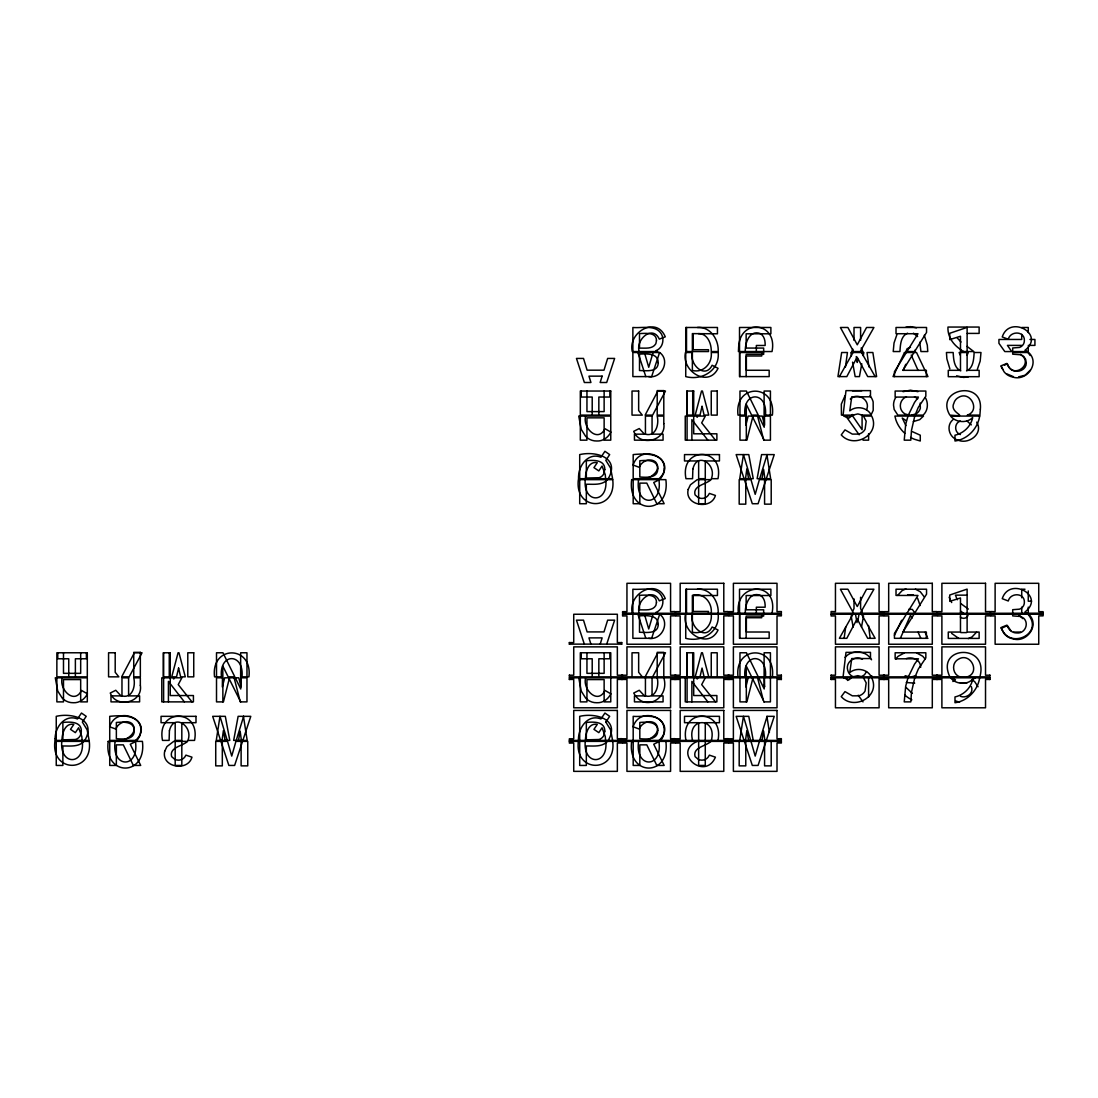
<?xml version="1.0" encoding="UTF-8"?>
<svg xmlns="http://www.w3.org/2000/svg" width="1098" height="1098" viewBox="0 0 1098 1098"><rect width="100%" height="100%" fill="white"/><g stroke="black" fill="none" stroke-linecap="round" stroke-linejoin="round"><path stroke-width="1.5" d="M578.481 740.409C577.822 728.509 587.608 713.631 600.935 718.957L604.929 713.041L609.664 716.335L605.835 722.1L610.584 729.786L612.602 740.409M612.725 741.37C616.692 773.294 574.391 773.308 578.358 741.37M631.652 741.37C627.095 776.945 670.425 776.945 665.868 741.37M738.021 676.848C734.082 644.924 776.313 644.924 772.374 676.848M632.27 613.288C627.685 593.867 656.563 577.342 665.278 598.575L659.322 600.853C652.583 586.167 635.481 601.279 639.16 613.288M738.405 613.288C734.274 582.338 778.743 580.128 772.018 613.288M718.188 614.249C719.89 632.064 701.91 642.673 685.742 638.322L685.742 614.249M82.336 741.37C84.834 765.759 59.457 765.567 61.79 741.37M605.808 479.648C608.292 504.023 582.914 503.845 585.248 479.648M605.808 741.37C608.292 765.759 582.914 765.567 585.248 741.37M61.982 740.409C61.927 733.684 65.043 722.566 73.813 724.405L70.492 729.346L75.364 732.64L78.617 727.768L81.815 736.47L82.144 740.409M115.125 741.37C111.159 768.751 139.556 768.971 135.438 741.37M221.439 676.848C218.996 652.445 244.305 652.679 241.999 676.848M585.454 478.687C585.385 471.962 588.501 460.831 597.271 462.67L593.949 467.624L598.822 470.918L602.075 466.032L605.273 474.748L605.602 478.687M585.454 740.409C585.385 733.684 588.501 722.566 597.271 724.405L593.949 729.346L598.822 732.64L602.075 727.768L605.273 736.47L605.602 740.409M638.583 479.648C634.617 507.015 663.014 507.235 658.896 479.648M638.583 741.37C634.617 768.751 663.014 768.971 658.896 741.37M744.911 415.113C742.454 390.723 767.763 390.943 765.457 415.113M744.911 676.848C742.454 652.445 767.763 652.679 765.457 676.848M745.336 351.552C744.76 343.331 749.509 329.551 760.173 333.545C764.414 335.892 765.32 341.025 765.141 345.472L756.344 345.472L756.344 351.552M745.336 613.288C744.76 605.067 749.509 591.273 760.173 595.281C764.414 597.628 765.32 602.747 765.141 607.208L756.344 607.208L756.344 613.288M639.16 351.552C635.481 339.543 652.583 324.432 659.322 339.131L665.278 336.839C656.563 315.62 627.685 332.131 632.27 351.552L657.757 351.552L655.877 350.701C662.437 348.313 664.578 340.147 661.545 334.231C655.808 324.281 642.097 328.371 632.873 327.478L632.873 351.552M711.257 614.249C712.465 625.009 703.516 635.001 692.371 632.187L692.371 614.249C688.995 625.695 704.971 641.493 712.149 626.985L718.051 630.046C708.526 650.002 681.172 632.887 685.481 614.249M843.086 415.113L845.995 390.627L870.481 390.627L870.481 396.803L851.746 396.803L849.783 410.83C856.33 405.395 867.489 407.276 871.249 415.113L861.381 415.085M843.086 676.848L845.995 652.363L870.481 652.363L870.481 658.539L851.746 658.539L849.783 672.566C856.33 667.131 867.489 668.998 871.249 676.848M222.057 740.409L223.388 730.609L225.131 740.409M745.515 478.687L746.846 468.887L748.589 478.687M745.515 740.409L746.846 730.609L748.589 740.409M845.446 366.965L847.45 352.513L841.658 352.513L837.939 376.6L846.805 376.6L857.126 357.125L867.708 376.6L876.602 376.6L872.869 352.513L867.036 352.513L868.93 366.965M844.115 638.322L845.68 627.082M739.736 740.409L743.442 716.335L750.703 740.409M857.799 359.156L857.277 362.491L856.248 356.562M866.528 409.883C870.989 400.111 857.524 391.78 850.305 399.027M238.486 740.409L240.16 731.144L241.382 740.409M761.943 478.687L763.618 469.409L764.839 478.687M761.943 740.409L763.618 731.144L764.839 740.409M861.793 363.754L859.446 376.6L855.164 376.6L852.57 362.148M863.261 355.725L863.838 352.513L850.84 352.513L851.417 355.725M861.505 627.082L863.55 615.854M857.799 620.892L859.02 614.249M979.677 677.809C977.755 690.244 967.64 701.046 954.986 702.734L954.986 696.942C963.605 695.034 970.975 688.048 972.677 679.291C966.816 685.289 955.658 684.329 950.58 677.809M979.896 676.848C989.284 643.154 935.071 645.487 949.852 676.848M229.523 677.809L223.429 701.883L216.512 701.883L216.512 677.809L222.867 677.809L222.867 701.883M752.981 416.073L746.887 440.161L739.97 440.161L739.97 416.073L746.324 416.073L746.324 440.161M700.002 676.848L702.047 668.064L704.106 676.848M752.981 677.809L746.887 701.883L739.97 701.883L739.97 677.809M695.199 676.848L701.526 652.775L702.432 652.775L708.759 676.848M748.163 677.809L745.789 686.909L745.94 677.809M236.235 740.409L243.632 716.335M759.692 478.687L767.09 454.599M759.391 741.37L755.204 756.083L750.991 741.37M759.692 740.409L767.09 716.335L774.241 716.335L766.322 740.409M653.077 352.513L648.726 367.267L644.444 352.513M600.153 644.238L602.129 637.883L588.967 637.883L590.93 644.238M653.077 614.249L648.726 628.989L644.444 614.249M242.548 741.37L234.615 765.443L228.864 765.443L220.931 741.37M242.864 740.409L250.783 716.335L238.129 716.335L233.668 740.409L247.187 740.409L243.454 716.335M659.582 352.513L651.636 376.6L632.873 376.6L632.873 352.513L659.692 352.513C670.645 360.569 661.82 378.961 648.657 376.6M606.686 644.238L614.633 620.164L607.647 620.164L603.982 631.913L587.128 631.913L583.505 620.164L576.464 620.164L584.369 644.238M766.006 479.648L758.073 503.721L752.322 503.721L744.389 479.648M766.322 478.687L774.241 454.599L761.587 454.599L757.126 478.687L770.645 478.687L766.912 454.599M766.006 741.37L758.073 765.443L752.322 765.443L744.389 741.37M914.758 416.073L911.477 430.471L910.818 440.161L904.23 440.161L905.685 424.446L907.977 416.073M915.073 415.113L918.299 407.385L925.834 396.2L925.834 391.039L895.145 391.039L895.145 397.078L918.395 397.078L914.524 402.431L908.362 415.113M914.758 677.809L911.477 692.207L910.818 701.883L904.23 701.883L905.685 686.168L907.977 677.809M915.073 676.848L918.299 669.121L925.834 657.922L925.834 652.775L895.145 652.775L895.145 658.8L918.395 658.8L914.524 664.166L908.362 676.848M896.86 334.78L894.033 342.974L893.223 351.552L899.948 351.552C900.374 345.088 900.607 336.098 907.607 333.188M977.357 369.285L980.185 361.091L980.981 352.513L974.146 352.513C973.706 358.964 973.501 367.926 966.542 370.891M903.064 370.438L905.781 364.289M900.346 638.322L910.53 615.251L911.903 618.325M852.871 349.178L851.746 351.552L862.863 351.552L861.175 347.997M852.871 610.913L854.011 608.539L854.011 598.877M894.458 635.317L901.636 620.26M645.13 676.848L657.853 652.775L665.498 652.775L652.624 676.848M697.848 677.809L697.216 678.989L696.269 677.809M705.328 677.809L701.691 684.617L715.457 701.883M839.394 376.6L853.022 352.513M853.571 351.552L840.409 327.478L847.889 327.478L857.264 344.841L866.555 327.478L873.912 327.478L860.585 350.838L860.983 351.552M853.022 614.249L839.394 638.322L846.805 638.322L857.126 618.86L867.708 638.322L875.147 638.322L861.532 614.249M853.571 613.288L840.409 589.214L847.889 589.214L857.264 606.563L866.555 589.214L873.912 589.214L860.585 612.574L860.983 613.288M845.062 395.664L841.329 404.078L841.439 415.113L853.777 415.113L852.24 414.509M906.33 352.513L894.445 371.714L894.445 376.6M906.934 351.552L917.983 333.723L896.023 333.723L896.023 327.478L926.547 327.478L926.547 332.419L914.607 351.552M906.33 614.249L894.445 633.45L894.445 638.322L927.961 638.322M906.934 613.288L917.983 595.445L896.023 595.445L896.023 589.214L926.547 589.214L926.547 594.155L914.607 613.288M914.016 352.513L902.913 370.314L926.369 370.314L926.369 376.6M914.016 614.249L902.913 632.05L926.369 632.05L926.369 638.322M866.528 671.619L864.51 674.762L861.216 676.848M605.835 722.086L607.372 719.794M967.036 355.285L968.299 352.513L959.117 352.513L960.352 355.285M968.052 615.498C966.83 618.49 962.617 619.327 960.352 617.007M897.629 595.404L902.158 590.587L905.905 588.926M976.589 632.119L972.046 636.936L968.285 638.611M84.779 740.409C96.857 719.698 73.031 712.437 56.245 716.335L56.245 740.409M608.237 478.687C620.315 457.962 596.489 450.715 579.703 454.599L579.703 478.687M608.237 740.409C620.315 719.698 596.489 712.437 579.703 716.335L579.703 740.409M870.975 415.113L873.212 410.323L873.157 401.95A15.619 15.619 0 0 0 869.959 395.802M870.975 676.848L871.785 675.737M1030.171 370.259L1025.12 375.228L1018.601 376.861M952.858 419.793C946.352 425.063 948.603 435.988 955.974 439.282M975.367 677.837L971.812 679.854L974.585 681.529L978.057 686.744M845.062 657.386C850.017 651.457 859.089 650.524 865.732 654.037A15.619 15.619 0 0 1 871.551 659.788M136.056 741.37L130.278 744.238L140.709 765.443L133.366 765.443L123.319 744.856L116.361 744.856L116.361 765.443L109.731 765.443L109.731 741.37M659.527 479.648L653.735 482.502L664.166 503.721L656.824 503.721L646.791 483.12L639.818 483.12L639.818 503.721L633.189 503.721L633.189 479.648M659.527 741.37L653.735 744.238L664.166 765.443L656.824 765.443L646.791 744.856L639.818 744.856L639.818 765.443L633.189 765.443L633.189 741.37M660.571 740.409C664.715 736.031 665.182 729.086 662.918 723.678C657.318 712.918 642.755 717.227 633.189 716.335L633.189 740.409M83.997 741.37C78.658 747.23 69.943 745.858 62.874 745.981L62.874 765.443L56.245 765.443L56.245 741.37M607.455 479.648C602.116 485.508 593.414 484.122 586.332 484.245L586.332 503.721L579.703 503.721L579.703 479.648M607.455 741.37C602.116 747.23 593.414 745.858 586.332 745.981L586.332 765.443L579.703 765.443L579.703 741.37M851.472 416.073L848.905 418.132L843.676 416.073L852.707 416.073L862.081 429.702L862.081 416.073L871.688 416.073C880.884 434.492 854.024 449.411 841.26 434.904L844.98 429.881L852.336 434.108L858.814 434.094A9.964 9.964 0 0 0 865.087 429.277L866.198 421.165L863.467 416.073M851.472 677.809L848.905 679.868L843.676 677.809M135.672 740.409C155.504 721.578 117.184 703.118 109.649 726.794L115.757 729.031C118.159 722.841 126.448 719.245 132.021 723.596C138.472 730.939 129.358 738.391 122.482 740.409M659.129 478.687C678.962 459.842 640.642 441.396 633.121 465.058L639.214 467.309C641.616 461.105 649.906 457.509 655.479 461.86C661.929 469.203 652.816 476.669 645.94 478.687M659.129 740.409C678.962 721.578 640.642 703.118 633.121 726.794L639.214 729.031C641.616 722.841 649.906 719.245 655.479 723.596C661.929 730.939 652.816 738.391 645.94 740.409M711.051 741.37C706.028 746.228 692.495 747.216 695.089 756.646L698.767 759.747L701.595 760.145A8.015 8.015 0 0 0 708.237 757.057L709.377 755.136L715.416 757.167C705.04 781.392 671.674 752.912 697.203 741.37M952.858 681.515L955.493 679.813L951.98 677.823M960.338 421.056C954.052 422.991 954.162 432.694 960.421 434.561M906.44 396.803C901.856 398.45 899.427 403.542 900.607 408.181A9.333 9.333 0 0 0 905.123 413.973L909.295 415.113M1004.45 365.195L1007.401 363.863C1012.356 379.935 1035.043 364.138 1020.522 354.352M852.817 415.113L857.854 413.919L862.287 415.113M852.817 676.848L857.854 675.654L862.287 676.848M915.801 675.695L911.615 676.848M967.311 676.848C980.843 672.484 970.303 651.69 958.362 659.267A9.1 9.1 0 0 0 953.874 665.017C952.735 669.766 955.013 675.339 959.872 676.848M903.036 391.67L910.462 390.202L917.955 391.67M904.395 652.912L898.274 656.22A14.068 14.068 0 0 0 895.707 659.239M910.475 347.297L907.14 348.697L905.891 351.552L915.087 351.552L914.84 350.235M908.636 609.376L912.314 609.376L915.087 613.288M1020.509 632.05L1013.66 632.132M906.44 658.539C912.658 656.275 920.851 660.131 920.659 667.364M960.338 682.791L967.05 682.791M907.607 594.924L913.426 594.938M966.542 632.613L960.75 632.585M913.33 421.591L919.699 419.656L923.5 416.073L894.897 416.073L895.858 419.848A32.267 32.267 0 0 0 904.821 433.312M914.703 683.148L906.303 682.503M852.419 390.819L861.82 390.723M905.905 327.19L910.475 326.641L916.487 327.808M968.285 376.875L963.687 377.438L956.591 375.873M911.615 415.113L915.801 413.973A9.292 9.292 0 0 0 920.344 408.181L920.179 403.048M648.657 638.322C661.82 640.683 670.645 622.292 659.692 614.249L651.636 638.322L632.873 638.322L632.873 614.249M1021.73 327.492L1028.263 327.492L1028.263 332.625M967.283 333.408L979.128 333.408L979.128 327.053L947.972 327.053C947.368 336.812 953.544 345.321 961.656 350.138M1029.924 339.46L1034.92 339.46L1034.92 345.39L1028.263 345.39M1021.73 345.39L1007.456 345.39L1011.711 351.58L1004.807 351.58L998.933 343.317L998.933 339.46L1021.73 339.46L1021.73 334.327M692.371 352.513L685.481 352.513C681.172 371.165 708.526 388.28 718.051 368.31L712.149 365.263C704.971 379.757 688.995 363.973 692.371 352.513L692.371 370.451C703.516 373.279 712.465 363.287 711.257 352.513L718.188 352.513C719.89 370.342 701.91 380.951 685.742 376.6L685.742 352.513M862.987 440.161L868.6 440.161L868.6 433.737M1024.997 589.228L1021.73 589.228L1021.73 597.779M967.283 595.143L955.452 595.143L957.278 599.769M1031.585 601.196L1028.263 601.196L1028.263 590.93M622.593 613.164L674.941 613.288L674.941 611.545L670.576 611.655L670.576 583.299L626.944 583.299L626.944 611.655L622.593 611.655L622.593 613.288M729.031 613.164L781.378 613.288L781.378 611.545L777.013 611.655L777.013 583.299L733.395 583.299L733.395 611.655L729.031 611.655L729.031 613.288M883.451 613.164L831.104 613.288L831.104 611.545L835.454 611.655L835.454 583.299L879.086 583.299L879.086 611.655L883.451 611.655L883.451 613.288M1043.1 613.192L990.753 613.302L990.753 611.559L995.117 611.682L995.117 583.312L1038.735 583.312L1038.735 611.682L1043.1 611.682L1043.1 613.302M622.593 614.358L626.944 614.249M674.941 614.358L670.576 614.249M675.805 614.358L680.17 614.249M728.152 614.358L723.788 614.249M729.031 614.358L733.395 614.249M781.378 614.358L777.013 614.249M831.104 614.358L835.454 614.249M883.451 614.358L879.086 614.249M884.315 614.358L888.68 614.249M936.663 614.358L932.298 614.249M937.541 614.358L941.892 614.249M989.888 614.358L985.524 614.249M990.753 614.358L995.117 614.249M1043.1 614.358L1038.735 614.249M569.368 642.605L573.732 642.605L573.732 614.249L617.351 614.249L617.351 642.605L621.715 642.605M569.368 644.128L621.715 644.128M569.368 675.215L573.732 675.215L573.732 646.859L617.351 646.859L617.351 675.215L621.715 675.215M622.593 675.215L626.944 675.215L626.944 646.859L670.576 646.859L670.576 675.215L674.941 675.215M675.805 675.215L680.17 675.215L680.17 646.859L723.788 646.859L723.788 675.215L728.152 675.215M729.031 675.215L733.382 675.215L733.382 646.859L777.013 646.859L777.013 675.215L781.364 675.215M831.104 675.215L835.454 675.215L835.454 646.859L879.086 646.859L879.086 675.215L883.451 675.215M884.315 675.215L888.68 675.215L888.68 646.859L932.298 646.859L932.298 675.215L936.663 675.215M937.541 675.215L941.892 675.215L941.892 646.859L985.524 646.859L985.524 675.215L989.888 675.215M569.368 679.552L569.368 677.809L621.715 677.809L621.715 679.552M622.593 679.552L622.593 677.809L674.941 677.809L674.941 679.552M675.805 679.552L675.805 677.809L728.152 677.809L728.152 679.552M729.031 679.552L729.031 677.809L781.364 677.809L781.364 679.552M831.104 679.552L831.104 677.809L883.451 677.809L883.451 679.552M884.315 679.552L884.315 677.809L936.663 677.809L936.663 679.552M937.541 679.552L937.541 677.809L989.888 677.809L989.888 679.552M569.368 677.919L573.732 677.919M617.351 677.919L621.715 677.919M622.593 677.919L626.944 677.919M670.576 677.919L674.941 677.919M675.805 677.919L680.17 677.919M723.788 677.919L728.152 677.919M729.031 677.919L733.382 677.919M777.013 677.919L781.364 677.919M831.104 677.919L835.454 677.919M879.086 677.919L883.451 677.919M884.315 677.919L888.68 677.919M932.298 677.919L936.663 677.919M937.541 677.919L941.892 677.919M985.524 677.919L989.888 677.919M569.368 679.442L573.732 679.442L573.732 707.798L617.351 707.798L617.351 679.442L621.715 679.442M622.593 679.442L626.944 679.442L626.944 707.798L670.576 707.798L670.576 679.442L674.941 679.442M675.805 679.442L680.17 679.442L680.17 707.798L723.788 707.798L723.788 679.442L728.152 679.442M729.031 679.442L733.382 679.442L733.382 707.798L777.013 707.798L777.013 679.442L781.364 679.442M831.104 679.442L835.454 679.442L835.454 707.798L879.086 707.798L879.086 679.442L883.451 679.442M884.315 679.442L888.68 679.442L888.68 707.798L932.298 707.798L932.298 679.442L936.663 679.442M937.541 679.442L941.892 679.442L941.892 707.798L985.524 707.798L985.524 679.442L989.888 679.442M763.755 701.883L770.425 701.883L770.425 677.809M569.368 740.299L573.732 740.409M621.715 740.299L617.351 740.409M622.593 740.299L626.944 740.409M674.941 740.299L670.576 740.409M675.805 740.299L680.17 740.409M728.152 740.299L723.788 740.409M729.031 740.299L733.382 740.409M781.364 740.299L777.013 740.409M569.368 741.493L573.732 741.37M621.715 741.493L617.351 741.37M622.593 741.493L626.944 741.37M674.941 741.493L670.576 741.37M675.805 741.493L680.17 741.37M728.152 741.493L723.788 741.37M729.031 741.493L733.382 741.37M781.364 741.493L777.013 741.37M697.491 327.478C710.543 326.559 718.861 339.707 718.188 351.552L711.257 351.552C711.518 343.811 707.592 333.38 698.369 333.614M697.491 589.214C710.543 588.295 718.861 601.429 718.188 613.288M909.295 676.848L905.123 675.695M960.421 696.297C966.418 698.74 974.104 693.195 971.332 686.621M1013.44 376.669L1007.154 374.034M916.583 652.912L922.732 656.22L925.298 659.239M957.168 439.708C967.86 445.472 984.014 433.875 976.712 422.154M915.403 589.146L920.302 591.753L924.296 596.941M958.76 638.391L951.637 633.395M955.974 701.004L959.556 702.295M862.479 659.294C855.232 654.984 845.103 661.998 847.766 670.384A9.292 9.292 0 0 0 852.24 676.244L853.777 676.848M657.757 613.288L655.877 612.437C662.437 610.035 664.578 601.869 661.545 595.967C655.808 586.016 642.097 590.093 632.873 589.214L632.873 613.288M906.303 420.767L902.24 418.022L905.932 425.612M960.75 370.863C953.874 367.83 953.586 358.977 953.16 352.513L946.435 352.513L946.888 358.881L949.866 368.859M912.383 431.651L920.275 435.206L920.275 440.998L914.483 439.282A32.267 32.267 0 0 1 910.558 437.416M913.426 333.216L917.612 336.564M1027.316 351.58L1024.983 350.248C1045.914 334.108 1009.597 314.303 1002.241 336.949L1008.28 339.268C1010.366 330.731 1024.585 330.855 1024.379 340.353A7.164 7.164 0 0 1 1019.479 347.448L1012.699 347.97L1012.699 351.58L1028.263 351.58L1028.263 346.941M1027.316 613.302L1024.983 611.97C1045.914 595.843 1009.597 576.025 1002.241 598.684L1008.28 600.99C1010.366 592.467 1024.585 592.591 1024.379 602.088A7.164 7.164 0 0 1 1019.479 609.17L1012.699 609.692L1012.699 613.302M967.05 421.056L971.332 424.885M914.497 396.803L917.777 398.739M967.064 346.405L973.775 351.552L960.476 351.552L960.476 336.235L949.743 339.639L949.743 333.284L967.118 327.396L967.118 351.552M968.354 609.061L961.011 603.749M960.503 611.01L963.577 613.288M962.809 350.989L963.577 351.552M1018.079 614.249L1022.76 618.599M912.383 693.373L905.932 687.348M863.467 677.809L866.198 682.887L865.087 690.999A9.964 9.964 0 0 1 858.814 695.83L852.336 695.83L844.98 691.616L841.26 696.64C854.024 711.133 880.884 696.228 871.688 677.809M1028.003 352.513L1030.171 355.505M1028.003 614.249C1044.555 633.903 1009.35 650.057 1001.513 628.248L1007.401 625.586L1010.846 630.691M957.278 338.033L961.011 342.013M1028.62 614.249C1040.355 624.721 1026.808 643.455 1012.768 638.789A14.713 14.713 0 0 1 1004.121 633.587L1000.813 627.658L1006.839 625.174L1008.719 628.66A9.498 9.498 0 0 0 1016.913 632.956C1024.736 633.875 1029.361 623.815 1023.816 618.311L1020.797 616.5L1012.699 615.909L1012.699 614.249M715.457 440.161L701.691 422.881L705.328 416.073L697.848 416.073L697.216 417.267L696.269 416.073L685.248 416.073L685.248 440.161L716.884 440.161L716.884 433.806L693.703 433.806L693.703 416.073M642.289 676.848L638.652 672.292L638.652 652.775L632.023 652.775L632.023 676.848M191.985 701.883L178.233 684.617L181.87 677.809L174.39 677.809L173.758 678.989L172.811 677.809L161.79 677.809L161.79 701.883L193.426 701.883L193.426 695.542L170.245 695.542L170.245 677.809M707.839 440.161L691.877 419.656L691.877 440.161M707.839 701.883L691.877 681.391L691.877 701.883M184.382 701.883L168.419 681.391L168.419 701.883M845.844 416.073L859.185 434.808M845.844 677.809L847.738 680.486M858.224 695.199L862.987 701.883M951.692 602.555L949.111 597.23M861.532 352.513L875.147 376.6M917.612 598.286L920.138 605.561M752.13 416.073L764.139 440.161M751.65 676.848L746.187 665.896L746.324 676.848M752.13 677.809L764.139 701.883M228.672 677.809L240.682 701.883M758.732 416.073L764.208 427.246L764.112 416.073L770.425 416.073L770.425 440.161L763.755 440.161L757.565 416.073M758.265 676.848L746.42 652.775L739.97 652.775L739.97 676.848M758.732 677.809L764.208 688.981L764.112 677.809M235.274 677.809L240.75 688.981L240.654 677.809L246.968 677.809L246.968 701.883L240.297 701.883L234.107 677.809M925.106 632.297L927.247 636.813M862.301 612.094L860.599 608.539L860.599 597.257M1001.513 366.526L1002.803 369.381M911.216 355.066L918.093 370.438M918.093 632.174L920.838 638.322M925.298 397.517C928.565 402.993 928.043 410.803 923.102 415.113L897.835 415.113L894.156 409.444L893.539 405.244A14.068 14.068 0 0 1 895.707 397.517M924.296 335.219L927.316 345.197L927.769 351.552L920.934 351.552L919.74 342.26M744.073 478.687L736.154 454.599L748.781 454.599L753.242 478.687L739.736 478.687L743.442 454.599L750.703 478.687M637.897 352.513L645.816 376.6M744.073 740.409L736.154 716.335L748.781 716.335L753.242 740.409M637.897 614.249L645.816 638.322M220.616 740.409L212.683 716.335L225.323 716.335L229.784 740.409L216.265 740.409L219.984 716.335L227.245 740.409M757.565 677.809L763.343 700.277M764.057 684.754L764.606 686.909L764.455 677.809M857.044 622.593L855.493 614.249M851.128 615.854L853.146 627.082M766.912 716.335L769.41 732.38M868.504 625.476L870.179 638.322M711.257 613.288C712.437 602.528 703.653 592.247 692.371 595.349L692.371 613.288M585.673 416.073C582.242 427.493 597.765 443.427 604.998 428.714L610.859 432.09C608.265 437.429 602.912 441.341 596.818 440.998A14.864 14.864 0 0 1 585.673 436.373L581.185 429.263L578.742 416.073L610.763 416.073L610.763 440.161L604.133 440.161L604.133 417.844L586.95 417.844L586.95 440.161L580.32 440.161L580.32 416.073M585.673 677.809C582.242 689.215 597.765 705.163 604.998 690.45L610.859 693.812C608.265 699.165 602.912 703.063 596.818 702.734A14.864 14.864 0 0 1 585.673 698.108L581.185 690.999L578.742 677.809M62.215 677.809C58.784 689.215 74.307 705.163 81.54 690.45L87.401 693.812C84.807 699.165 79.454 703.063 73.36 702.734A14.864 14.864 0 0 1 62.215 698.108L57.727 690.999L55.284 677.809L87.305 677.809L87.305 701.883L80.676 701.883L80.676 679.58L63.492 679.58L63.492 701.883L56.863 701.883L56.863 677.809M1028.263 607.125L1028.263 613.302M1021.73 607.125L1021.73 613.302M989.888 675.105L989.888 676.848L937.541 676.725L937.541 675.105M967.118 352.513L967.118 370.328L979.141 370.328L979.141 376.683L948.274 376.683L948.274 370.328L960.476 370.328L960.476 352.513M967.118 613.288L967.118 589.118L949.743 595.02L949.743 601.361L960.476 597.957L960.476 613.288M967.118 614.249L967.118 632.064L979.141 632.064L979.141 638.405L948.274 638.405L948.274 632.064L960.476 632.064L960.476 614.249M936.663 675.105L936.663 676.848L884.315 676.848L884.315 675.105M883.451 675.105L883.451 676.848L831.104 676.848L831.104 675.105M868.6 677.809L868.6 697.065M860.599 340.366L860.599 327.478L854.011 327.478L854.011 340.366M781.364 675.105L781.364 676.848L729.031 676.725L729.031 675.105M771.208 741.37L771.208 765.869L764.579 765.869L764.579 741.37M770.425 415.113L770.425 391.039L764.112 391.039L764.112 415.113L772.374 415.113C776.313 383.188 734.082 383.188 738.021 415.113L746.324 415.113L746.187 404.16L751.65 415.113L758.265 415.113L746.42 391.039L739.97 391.039L739.97 415.113M770.425 676.848L770.425 652.775L764.112 652.775L764.112 676.848M764.455 416.073L764.606 425.173L762.232 416.073L748.163 416.073L745.789 425.173L745.94 416.073M764.579 479.648L764.579 504.147L771.208 504.147L771.208 479.648L759.391 479.648L755.204 494.347L750.991 479.648L739.187 479.648L739.187 504.147L745.775 504.147L745.775 479.648M763.659 351.552L763.659 348.066L746.146 348.066L746.146 333.792L770.878 333.792L770.878 327.478L739.517 327.478L739.517 351.552M763.659 613.288L763.659 609.802L746.146 609.802L746.146 595.528L770.878 595.528L770.878 589.214L739.517 589.214L739.517 613.288M763.659 614.249L763.659 616.074L746.146 616.074L746.146 638.322M761.724 352.513L761.724 355.999L746.365 355.999L746.365 370.273L769.163 370.273L769.163 376.6L739.517 376.6L739.517 352.513L763.659 352.513L763.659 354.352L746.146 354.352L746.146 376.6M761.724 614.249L761.724 617.735L746.365 617.735L746.365 632.009L769.163 632.009L769.163 638.322L739.517 638.322L739.517 614.249M746.324 677.809L746.324 701.883M745.775 741.37L745.775 765.869L739.187 765.869L739.187 741.37M739.736 352.513L739.736 376.6M739.736 614.249L739.736 638.322M728.152 675.105L728.152 676.848L675.805 676.725L675.805 675.105M717.996 740.409C724.378 708.141 679.538 708.1 685.962 740.409M717.2 676.848L717.2 652.775L711.243 652.775L711.243 676.848M711.367 740.409C717.419 716.733 686.511 716.733 692.564 740.409M708.498 613.288L708.498 611.449L693.14 611.449L693.14 595.528L717.447 595.528L717.447 589.214L685.742 589.214L685.742 613.288M705.273 479.648L705.273 503.721L698.644 503.721L698.644 479.648M705.273 740.409L705.273 722.69L719.451 722.69L719.451 716.335L684.507 716.335L684.507 722.69L698.644 722.69L698.644 740.409M705.273 741.37L705.273 765.443L698.644 765.443L698.644 741.37M693.703 676.848L693.703 652.775L686.758 652.775L686.758 676.848M693.703 677.809L693.703 695.542L716.884 695.542L716.884 701.883L685.248 701.883L685.248 677.809M693.14 333.792L693.14 349.727L708.498 349.727L708.498 351.552L685.742 351.552L685.742 327.478L717.447 327.478L717.447 333.792L692.371 333.614L692.371 351.552M692.714 391.039L692.714 415.113M692.714 652.775L692.714 676.848M687.074 391.039L687.074 415.113M687.074 416.073L687.074 440.161M687.074 652.775L687.074 676.848M687.074 677.809L687.074 701.883M686.511 327.478L686.511 351.552M686.511 589.214L686.511 613.288M674.941 675.105L674.941 676.848L622.593 676.848L622.593 675.105M663.796 676.848L663.796 652.349L657.194 652.349L657.194 676.848M663.796 677.809C670.041 698.067 644.814 713.137 633.724 693.044L639.242 690.271L644.046 695.446C655.451 699.824 659.39 686.401 657.194 677.809M652.061 677.809L652.061 695.885L663.068 695.885L663.068 701.883L634.452 701.883L634.452 695.885L645.432 695.885L645.432 677.809M621.715 642.495L621.715 644.238M621.715 675.105L621.715 676.848L569.368 676.848L569.368 675.105M610.763 676.848L610.763 652.775L580.32 652.775L580.32 676.848M610.763 677.809L610.763 701.883L604.133 701.883L604.133 679.58L586.95 679.58L586.95 701.883L580.32 701.883L580.32 677.809M609.857 391.039L609.857 397.037L598.835 397.037L598.835 415.113M609.857 652.775L609.857 658.773L598.835 658.773L598.835 676.848M604.133 391.039L604.133 411.599L586.95 411.599L586.95 391.039M604.133 652.775L604.133 673.335L586.95 673.335L586.95 652.775M592.206 415.113L592.206 397.037L581.226 397.037L581.226 391.039M592.206 676.848L592.206 658.773L581.226 658.773L581.226 652.775M569.368 642.495L569.368 644.238M246.968 676.848L246.968 652.775L240.654 652.775L240.654 676.848L248.917 676.848C252.856 644.924 210.624 644.924 214.549 676.848L222.867 676.848L222.716 665.896L228.192 676.848L234.807 676.848L222.963 652.775L216.512 652.775L216.512 676.848M241.121 741.37L241.121 765.869L247.75 765.869L247.75 741.37L235.933 741.37L231.733 756.083L227.533 741.37L215.73 741.37L215.73 765.869L222.318 765.869L222.318 741.37M240.997 677.809L241.135 686.909L238.774 677.809L224.706 677.809L222.331 686.909L222.482 677.809M181.815 741.37L181.815 765.443L175.186 765.443L175.186 741.37M169.257 652.775L169.257 676.848M163.616 652.775L163.616 676.848M163.616 677.809L163.616 701.883M86.399 652.775L86.399 658.773L75.378 658.773L75.378 676.848M80.676 652.775L80.676 673.335L63.492 673.335L63.492 652.775M68.749 676.848L68.749 658.773L57.769 658.773L57.769 652.775M911.848 699.838A32.267 32.267 0 0 1 904.821 695.048M55.106 738.666L55.024 740.409L89.144 740.409L87.126 729.786L82.377 722.086L86.207 716.335L81.472 713.041L77.478 718.957C64.96 713.865 55.024 727.192 55.106 738.666M89.267 741.37C93.234 773.294 50.933 773.308 54.9 741.37L89.267 741.37M108.194 741.37C103.624 776.945 146.967 776.945 142.411 741.37L108.194 741.37M578.577 476.93L578.481 478.687L612.602 478.687L610.584 468.05L605.835 460.364L609.664 454.599L604.929 451.305L600.935 457.235C588.418 452.129 578.481 465.456 578.577 476.93M612.725 479.648C616.692 511.572 574.391 511.572 578.358 479.648L612.725 479.648M631.652 479.648C627.095 515.223 670.425 515.223 665.868 479.648L631.652 479.648M738.638 347.297L738.405 351.552L772.018 351.552C778.07 321.796 739.681 317.775 738.638 347.297M169.421 730.733L169.106 740.409L162.504 740.409C156.081 708.1 200.92 708.141 194.538 740.409L187.909 740.409C193.591 726.231 173.662 712.671 169.421 730.733M692.879 469.011L692.564 478.687L685.962 478.687C679.538 446.364 724.378 446.406 717.996 478.687L711.367 478.687C717.063 464.495 697.12 450.949 692.879 469.011M980.349 409.211L979.896 415.113L967.311 415.113C980.843 410.748 970.303 389.955 958.362 397.531A9.1 9.1 0 0 0 953.874 403.295C948.603 413.699 972.087 417.075 949.852 415.113C934.425 389.145 983.245 379.057 980.349 409.211M140.338 685.33C143.165 702.706 116.223 708.896 110.267 693.044L115.77 690.271L120.588 695.446C131.993 699.824 135.932 686.401 133.736 677.809L140.338 677.809L140.338 685.33M663.796 423.595C666.623 440.971 639.681 447.174 633.724 431.322L639.242 428.549L644.046 433.724C655.451 438.102 659.39 424.679 657.194 416.073L663.796 416.073L663.796 423.595M164.714 751.197C160.898 767.269 187.772 772.127 191.958 757.167L185.919 755.136L184.78 757.057A8.015 8.015 0 0 1 178.137 760.145L175.309 759.747L171.631 756.646C169.037 747.216 182.57 746.228 187.58 741.37L173.745 741.37L166.951 746.558L164.714 751.197M688.172 489.461C684.356 505.547 711.23 510.405 715.416 495.445L709.377 493.4L708.237 495.322A8.015 8.015 0 0 1 701.595 498.423L698.767 498.012L695.089 494.91C692.495 485.481 706.028 484.506 711.051 479.648L697.203 479.648L690.409 484.822L688.172 489.461M1026.246 362.848C1026.548 367.899 1021.662 371.481 1016.913 371.22A9.498 9.498 0 0 1 1008.719 366.938L1006.839 363.438L1000.813 365.922L1004.121 371.851A14.713 14.713 0 0 0 1012.754 377.067C1026.808 381.72 1040.355 362.999 1028.62 352.513L1012.699 352.513L1012.699 354.174L1020.797 354.778L1023.816 356.576L1025.642 359.348L1026.246 362.848M140.873 730.513L140.05 735.536L137.113 740.409L109.731 740.409L109.731 716.335C120.78 715.223 141.368 714.222 140.873 730.513M664.331 468.777L663.508 473.814L660.571 478.687L633.189 478.687L633.189 454.599C644.238 453.501 664.825 452.486 664.331 468.777M178.59 668.064L176.545 676.848L171.741 676.848L178.068 652.775L178.974 652.775L185.301 676.848L180.648 676.848L178.59 668.064M702.047 406.342L700.002 415.113L695.199 415.113L701.526 391.039L702.432 391.039L708.759 415.113L704.106 415.113L702.047 406.342M134.244 730.65C134.436 740.176 122.729 739.16 116.361 738.721L116.361 722.47C122.811 721.921 134.381 721.153 134.244 730.65M658.196 362.765C658.21 372.565 645.83 370.644 639.503 370.52L639.503 354.105C646.228 353.762 658.32 352.897 658.196 362.765M657.702 468.915C657.894 478.454 646.187 477.424 639.818 476.985L639.818 460.748C646.269 460.199 657.839 459.431 657.702 468.915M658.196 624.501C658.21 634.287 645.83 632.366 639.503 632.256L639.503 615.841C646.228 615.498 658.32 614.633 658.196 624.501M657.702 730.65C657.894 740.176 646.187 739.16 639.818 738.721L639.818 722.47C646.269 721.921 657.839 721.153 657.702 730.65M656.48 340.668L655.849 343.701C652.569 349.411 644.993 347.915 639.503 348.135L639.503 333.545C645.253 333.49 656.563 331.761 656.48 340.668M656.48 602.404L655.849 605.437C652.569 611.147 644.993 609.651 639.503 609.87L639.503 595.281C645.253 595.226 656.563 593.483 656.48 602.404M81.334 731.172L80.47 735.207A7.535 7.535 0 0 1 75.35 739.503L62.874 739.832L62.874 722.47C69.682 721.729 81.568 721.29 81.334 731.172M604.792 469.45L603.927 473.471A7.535 7.535 0 0 1 598.808 477.781L586.332 478.11L586.332 460.748C593.14 459.993 605.025 459.568 604.792 469.45M604.792 731.172L603.927 735.207A7.535 7.535 0 0 1 598.808 739.503L586.332 739.832L586.332 722.47C593.14 721.729 605.025 721.29 604.792 731.172M979.677 416.073C977.755 428.522 967.64 439.324 954.986 440.998L954.986 435.206C963.605 433.312 970.975 426.312 972.677 417.569C966.816 423.554 955.658 422.606 950.58 416.073L979.677 416.073M602.129 376.147L600.153 382.502L606.686 382.502L614.633 358.428L607.647 358.428L603.982 370.177L587.128 370.177L583.505 358.428L576.464 358.428L584.369 382.502L590.93 382.502L588.967 376.147L602.129 376.147M904.505 352.513L893.017 376.6L927.961 376.6L916.528 352.513L904.505 352.513M134.381 652.775L121.672 676.848L129.166 676.848L142.04 652.775L134.381 652.775M657.853 391.039L645.13 415.113L652.624 415.113L665.498 391.039L657.853 391.039M663.796 390.614L657.194 390.614L657.194 415.113L663.796 415.113L663.796 390.614M610.763 391.039L580.32 391.039L580.32 415.113L610.763 415.113L610.763 391.039M638.652 391.039L632.023 391.039L632.023 415.113L642.289 415.113L638.652 410.556L638.652 391.039M693.703 391.039L686.758 391.039L686.758 415.113L693.703 415.113L693.703 391.039M717.2 391.039L711.243 391.039L711.243 415.113L717.2 415.113L717.2 391.039M652.061 416.073L645.432 416.073L645.432 434.163L634.452 434.163L634.452 440.161L663.068 440.161L663.068 434.163L652.061 434.163L652.061 416.073M719.451 454.599L684.507 454.599L684.507 460.954L698.644 460.954L698.644 478.687L705.273 478.687L705.273 460.954L719.451 460.954L719.451 454.599M723.788 583.299L680.17 583.299L680.17 611.655L675.805 611.655L675.805 613.288L728.152 613.288L728.152 611.545L723.788 611.655L723.788 583.299M932.298 583.299L888.68 583.299L888.68 611.655L884.315 611.655L884.315 613.288L936.663 613.288L936.663 611.545L932.298 611.655L932.298 583.299M985.524 583.299L941.892 583.299L941.892 611.655L937.541 611.655L937.541 613.288L989.888 613.288L989.888 611.545L985.524 611.655L985.524 583.299M674.941 614.249L622.593 614.249L622.593 615.992L626.944 615.868L626.944 644.238L670.576 644.238L670.576 615.868L674.941 615.868L674.941 614.249M728.152 614.249L675.805 614.249L675.805 615.992L680.17 615.868L680.17 644.238L723.788 644.238L723.788 615.868L728.152 615.868L728.152 614.249M781.378 614.249L729.031 614.249L729.031 615.992L733.395 615.868L733.395 644.238L777.013 644.238L777.013 615.868L781.378 615.868L781.378 614.249M883.451 614.249L831.104 614.249L831.104 615.992L835.454 615.868L835.454 644.238L879.086 644.238L879.086 615.868L883.451 615.868L883.451 614.249M936.663 614.249L884.315 614.249L884.315 615.992L888.68 615.868L888.68 644.238L932.298 644.238L932.298 615.868L936.663 615.868L936.663 614.249M989.888 614.249L937.541 614.249L937.541 615.992L941.892 615.868L941.892 644.238L985.524 644.238L985.524 615.868L989.888 615.868L989.888 614.249M1043.1 614.249L990.753 614.249L990.753 615.992L995.117 615.868L995.117 644.238L1038.735 644.238L1038.735 615.868L1043.1 615.868L1043.1 614.249M140.338 652.349L133.736 652.349L133.736 676.848L140.338 676.848L140.338 652.349M87.305 652.775L56.863 652.775L56.863 676.848L87.305 676.848L87.305 652.775M115.194 652.775L108.565 652.775L108.565 676.848L118.831 676.848L115.194 672.292L115.194 652.775M170.245 652.775L163.3 652.775L163.3 676.848L170.245 676.848L170.245 652.775M193.742 652.775L187.785 652.775L187.785 676.848L193.742 676.848L193.742 652.775M128.603 677.809L121.974 677.809L121.974 695.885L110.994 695.885L110.994 701.883L139.611 701.883L139.611 695.885L128.603 695.885L128.603 677.809M617.351 710.42L573.732 710.42L573.732 738.789L569.368 738.789L569.368 740.409L621.715 740.409L621.715 738.666L617.351 738.789L617.351 710.42M670.576 710.42L626.944 710.42L626.944 738.789L622.593 738.789L622.593 740.409L674.941 740.409L674.941 738.666L670.576 738.789L670.576 710.42M723.788 710.42L680.17 710.42L680.17 738.789L675.805 738.789L675.805 740.409L728.152 740.409L728.152 738.666L723.788 738.789L723.788 710.42M777.013 710.42L733.382 710.42L733.382 738.789L729.031 738.789L729.031 740.409L781.364 740.409L781.364 738.666L777.013 738.789L777.013 710.42M195.993 716.335L161.049 716.335L161.049 722.69L175.186 722.69L175.186 740.409L181.815 740.409L181.815 722.69L195.993 722.69L195.993 716.335M621.715 741.37L569.368 741.37L569.368 743.113L573.732 743.003L573.732 771.359L617.351 771.359L617.351 743.003L621.715 743.003L621.715 741.37M674.941 741.37L622.593 741.37L622.593 743.113L626.944 743.003L626.944 771.359L670.576 771.359L670.576 743.003L674.941 743.003L674.941 741.37M728.152 741.37L675.805 741.37L675.805 743.113L680.17 743.003L680.17 771.359L723.788 771.359L723.788 743.003L728.152 743.003L728.152 741.37M781.364 741.37L729.031 741.37L729.031 743.113L733.382 743.003L733.382 771.359L777.013 771.359L777.013 743.003L781.364 743.003L781.364 741.37"/></g></svg>
